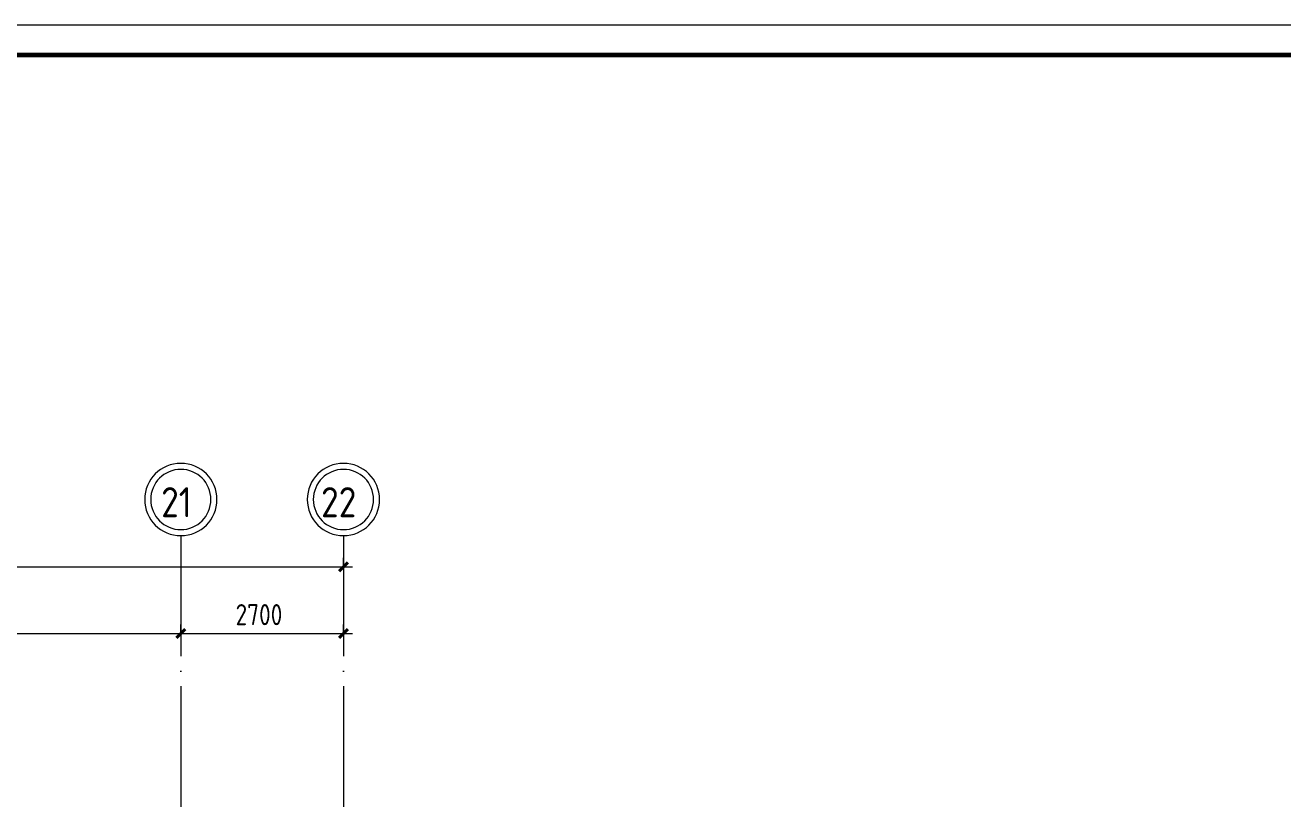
# Model space of a CAD drawing. Header units: millimetres. Extents: x -421858 to 614926, y -468665 to 141641.
# Drawn here: x 155991 to 176875, y 29329 to 42184 of the extents above; entities that cross this region are included whole.
import ezdxf

# ---------------------------------------------------------------- set-up
doc = ezdxf.new("R2010")
doc.units = ezdxf.units.MM
doc.linetypes.add('ADSK_Линия сетки', pattern=[25, 20, -2.5, 0, -2.5])
for name, color, linetype, lineweight in [('Оси', 252, 'Continuous', 9), ('ОФ_рамка', 8, 'Continuous', 60), ('Размеры', 7, 'Continuous', 9)]:
    doc.layers.add(name, color=color, linetype=linetype, lineweight=lineweight)
doc.styles.add('GOST Common_1', font='', dxfattribs={"height": 250})
doc.styles.add('GOST Common_3', font='', dxfattribs={"height": 3.5})
doc.styles.get('GOST Common_1').set_extended_font_data('GOST type B')
doc.styles.get('GOST Common_3').set_extended_font_data('GOST 2.304 type A')

# ---------------------------------------------------------------- blocks, each defined once
blk = doc.blocks.new('2 этаж')
at = {"layer": 'Оси', "color": 251, "linetype": 'ADSK_Линия сетки', "ltscale": 100, "true_color": 0x636466}
for p, q in [((158576, 33713), (158576, 16059)), ((161276, 33713), (161276, 16059))]:
    blk.add_line(p, q, dxfattribs=at)
at = {"layer": 'Оси', "color": 251, "lineweight": 20, "true_color": 0x636466}
for centre, radius, start, end in [((158576, 34313), 600, 0, 180), ((161276, 34313), 600, 0, 180), ((158576, 34313), 500, 0, 180), ((161276, 34313), 500, 0, 180), ((158576, 34313), 600, 180, 0), ((158576, 34313), 500, 180, 0), ((161276, 34313), 600, 180, 0), ((161276, 34313), 500, 180, 0)]:
    blk.add_arc(centre, radius, start, end, dxfattribs=at)
at = {"layer": 'Размеры', "color": 251, "lineweight": 20, "true_color": 0x636466}
for p, q in [((161276, 33194), (161276, 33344)), ((107526, 33194), (161426, 33194)), ((161276, 33194), (161276, 33144)), ((158576, 32090), (158576, 32240)), ((158576, 32090), (158576, 32240)), ((161276, 32090), (161276, 32240)), ((149476, 32090), (158576, 32090)), ((158576, 32090), (158576, 32040)), ((158576, 32090), (161426, 32090)), ((158576, 32090), (158576, 32040)), ((161276, 32090), (161276, 32040))]:
    blk.add_line(p, q, dxfattribs=at)
at = {"layer": 'Размеры', "color": 251, "lineweight": 40, "true_color": 0x636466}
for p, q in [((161276, 33194), (161347, 33265)), ((161276, 33194), (161205, 33123)), ((158576, 32090), (158505, 32019)), ((158576, 32090), (158505, 32019)), ((158576, 32090), (158647, 32161)), ((158576, 32090), (158647, 32161)), ((161276, 32090), (161205, 32019)), ((161276, 32090), (161347, 32161))]:
    blk.add_line(p, q, dxfattribs=at)
at = {"layer": 'Оси', "color": 251, "true_color": 0x636466, "style": 'GOST Common_1', "width": 0.9}
for s, p in [('21', (158249, 34018)), ('22', (160904, 34018))]:
    blk.add_text(s, height=500, dxfattribs=at).set_placement(p)
at = {"layer": 'Размеры', "color": 251, "lineweight": 20, "true_color": 0x636466, "insert": (159485, 32577), "char_height": 350, "width": 1059.58, "attachment_point": 1, "line_spacing_factor": 1.022761, "style": 'GOST Common_3'}
blk.add_mtext('2700', dxfattribs=at)
blk = doc.blocks.new('А0')
at = {"layer": 'ОФ_рамка', "color": 0, "linetype": 'Continuous', "lineweight": 5, "ltscale": 100}
blk.add_lwpolyline([(341068, -309617), (222168, -309617)], dxfattribs=at)
at = {"layer": 'ОФ_рамка', "color": 0, "linetype": 'Continuous', "ltscale": 100}
blk.add_lwpolyline([(340568, -310117), (224168, -310117)], dxfattribs=at)

msp = doc.modelspace()

# ---------------------------------------------------------------- block references
msp.add_blockref('2 этаж', (0, 0))
at = {"layer": 'ОФ_рамка', "color": 0, "lineweight": -2}
msp.add_blockref('А0', (-143310, 351801), dxfattribs=at)

doc.saveas('drawing.dxf')
